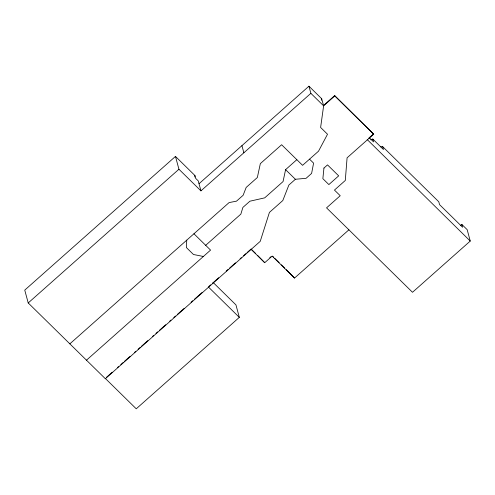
<?xml version="1.0" encoding="UTF-8"?>
<svg xmlns="http://www.w3.org/2000/svg" width="495" height="495" viewBox="0 0 495 495"><rect width="100%" height="100%" fill="white"/><g stroke="black" fill="none" stroke-linecap="round" stroke-linejoin="round"><path stroke-width="0.74" d="M194.881 177.043L194.906 175.502L175.471 156.414L24.75 290.12L28.215 302.952L105.361 378.737L260.234 241.343L269.422 212.411L282.812 200.531L288.857 185.068L295.385 179.277L306.096 178.305L311.615 173.405L313.589 163.127L309.542 159.155M186.751 240.143L186.361 247.531L193.465 254.504L203.377 256.478M321.49 100.213L321.694 98.722L308.948 86.198L199.015 183.725M296.833 159.681L285.59 169.655L283.053 181.566L264.701 197.851L249.895 201.205L242.897 207.417L240.842 214.131L205.691 245.31M28.215 302.952L178.936 169.24L175.471 156.414M178.936 169.24L200.939 190.86L310.872 93.332L308.948 86.198M323.52 105.478L334.676 95.578L373.713 134.201L347.082 157.825L345.3 180.458L334.459 190.074L340.22 195.729L326.552 207.857L412.502 292.285L470.25 241.059L467.175 229.668L461.835 224.414L460.684 225.435M334.676 95.578L334.775 95.95L323.619 105.85L320.618 127.463L327.511 134.238L318.526 151.185L302.581 165.33L281.624 144.738L260.339 163.622L257.351 177.513L246.188 187.413L243.125 195.284L236.511 201.149L229.092 202.585L69.851 343.852M86.477 360.187L210.567 250.099L193.941 233.77M368.787 138.111L373.082 134.306M106.413 377.345L112.167 372.234M117.352 367.637L118.503 366.616M120.805 364.574L123.113 362.526M124.264 361.505L130.018 356.4M134.628 352.31L135.779 351.289M138.08 349.247L140.388 347.205M141.539 346.184L147.869 340.56M152.479 336.476L153.629 335.455M155.931 333.413L157.664 331.879M159.39 330.344L165.72 324.726M169.754 321.15L170.905 320.129M173.782 317.573L175.515 316.039M177.241 314.511L184.152 308.379M191.058 302.247L192.784 300.719M194.516 299.184L202.003 292.545M208.915 286.413L210.647 284.873M212.38 283.338L218.728 277.701M226.24 271.043L227.972 269.503M229.705 267.968L235.478 262.845M240.1 258.749L241.251 257.722M243.565 255.674L245.873 253.626M247.03 252.599L251.07 249.01L255.408 253.273M269.781 257.753L270.932 256.738M251.169 249.381L264.726 262.697L272.176 256.088L294.537 278.054L348.907 229.816M213.128 282.472L235.954 304.895L239.32 317.357L136.243 408.802L105.262 378.366L105.361 378.737M370.675 139.831L372.791 139.039L383.458 149.521L382.685 146.668L380.469 146.811M334.775 95.95L373.713 134.201M382.685 146.668L438.78 201.768L439.548 204.621L462.602 227.267L461.835 224.414M369.394 137.802L373.558 141.892L372.791 139.039M470.25 241.059L367.179 139.534M310.872 93.332L323.619 105.85L321.694 98.722M285.59 169.655L295.385 179.277M272.621 256.255L273.71 257.326M274.799 258.396L279.168 262.684M281.346 264.825L284.619 268.043M286.252 269.651L294.537 278.054M257.579 255.401L264.726 262.697M239.32 317.357L208.333 286.927L208.432 287.292M241.937 145.648L243.862 152.776M200.939 190.86L198.248 180.879L195.674 178.355L194.906 175.502M323.947 168.059L322.864 178.683L328.866 184.573L338.685 175.861L327.517 164.897L323.947 168.059"/></g></svg>
